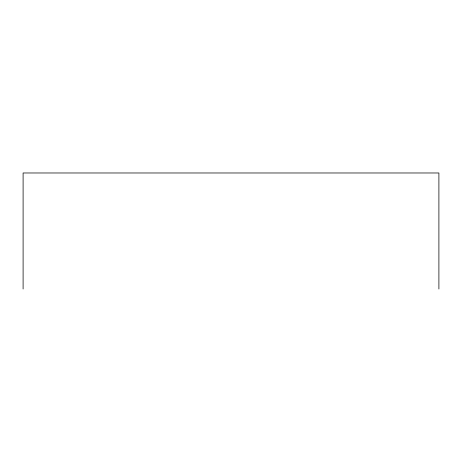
<?xml version="1.0" encoding="UTF-8"?>
<svg xmlns="http://www.w3.org/2000/svg" width="462" height="462" viewBox="0 0 462 462"><rect width="100%" height="100%" fill="white"/><g stroke="black" fill="none" stroke-linecap="round" stroke-linejoin="round"><path stroke-width="0.69" d="M438.9 289.021L438.9 172.979L23.1 172.979L23.1 289.021"/></g></svg>
